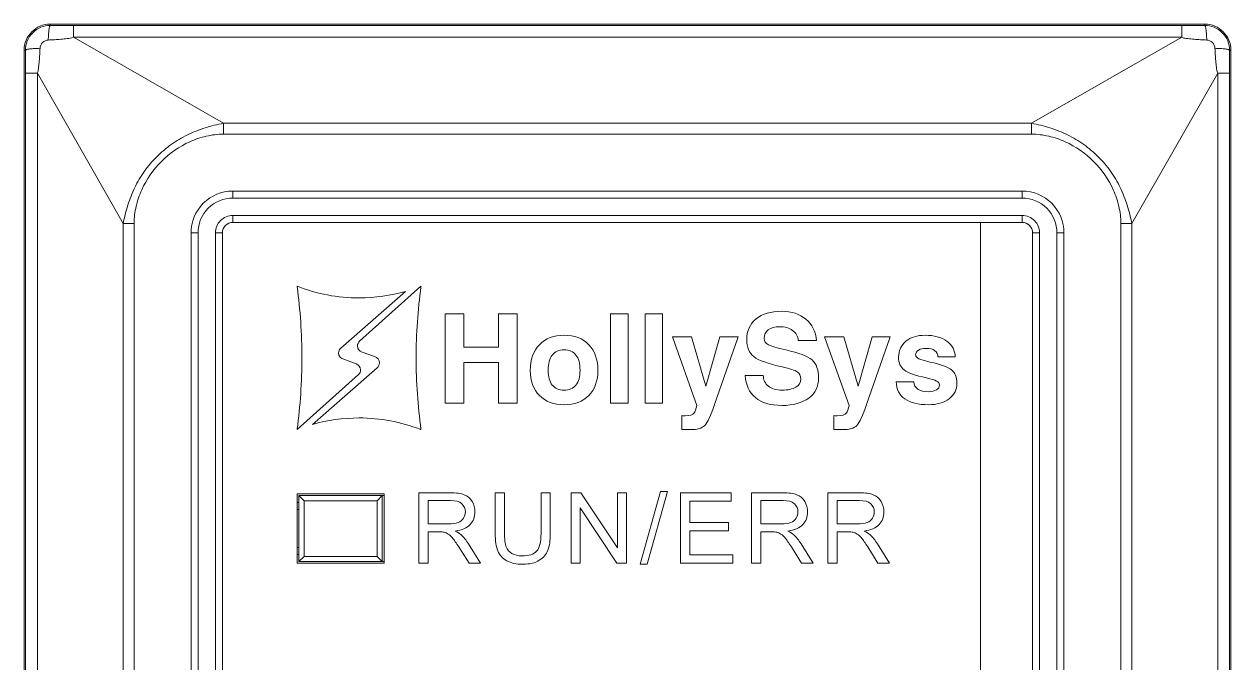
# Model space of a CAD drawing. Header units: millimetres. Extents: x 33157 to 59611, y -29750 to 1750.
# Drawn here: x 53368.53 to 53403.23, y -3935.27 to -3916.91 of the extents above; entities that cross this region are included whole.
import ezdxf

# ---------------------------------------------------------------- set-up
doc = ezdxf.new("R2010")
doc.units = ezdxf.units.MM
doc.layers.get('0').update_dxf_attribs({"lineweight": 18})

msp = doc.modelspace()

# ---------------------------------------------------------------- linework, layer by layer
at = {"lineweight": 9}
for p, q in [((53369.284, -3916.91), (53369.284, -3916.947)), ((53369.949, -3916.948), (53369.949, -3917.289)), ((53401.82, -3916.948), (53401.82, -3917.289)), ((53402.484, -3916.91), (53402.484, -3916.947)), ((53368.534, -3917.66), (53368.534, -4016.16)), ((53403.234, -3917.66), (53403.234, -3917.66)), ((53403.234, -3917.66), (53403.234, -4016.16)), ((53368.572, -3918.324), (53368.572, -3918.324)), ((53368.572, -3918.324), (53368.572, -4015.496)), ((53368.914, -3918.324), (53368.914, -3918.324)), ((53368.914, -3918.324), (53368.914, -4015.496)), ((53402.855, -3918.324), (53402.855, -4015.496)), ((53403.197, -3918.324), (53403.197, -4015.496)), ((53374.265, -3919.756), (53374.265, -3920.072)), ((53397.504, -3919.756), (53397.504, -3920.072)), ((53374.534, -3921.71), (53374.534, -3921.91)), ((53397.234, -3921.71), (53397.234, -3921.91)), ((53374.534, -3922.41), (53374.534, -3922.61)), ((53397.234, -3922.41), (53397.234, -3922.61)), ((53371.38, -3922.641), (53371.38, -4011.179)), ((53371.697, -3922.641), (53371.697, -4011.179)), ((53400.072, -3922.641), (53400.072, -3922.641)), ((53400.072, -3922.641), (53400.072, -4011.179)), ((53400.388, -3922.641), (53400.388, -3922.641)), ((53400.388, -3922.641), (53400.388, -4011.179)), ((53373.334, -3922.91), (53373.334, -3922.91)), ((53373.334, -3922.91), (53373.334, -4010.91)), ((53373.534, -3922.91), (53373.534, -3922.91)), ((53373.534, -3922.91), (53373.534, -4010.91)), ((53374.034, -3922.91), (53374.034, -4010.91)), ((53374.234, -3922.91), (53374.234, -4010.91)), ((53397.534, -3922.91), (53397.534, -3922.91)), ((53397.534, -3922.91), (53397.534, -4010.91)), ((53397.734, -3922.91), (53397.734, -3922.91)), ((53397.734, -3922.91), (53397.734, -4010.91)), ((53398.234, -3922.91), (53398.234, -4010.91)), ((53398.434, -3922.91), (53398.434, -4010.91)), ((53376.384, -3930.41), (53376.384, -3932.41)), ((53376.434, -3930.46), (53376.434, -3932.36)), ((53378.834, -3930.46), (53378.834, -3932.36)), ((53378.884, -3930.41), (53378.884, -3932.41)), ((53376.584, -3930.61), (53376.584, -3932.21)), ((53378.684, -3930.61), (53378.684, -3932.21))]:
    msp.add_line(p, q, dxfattribs=at)
for points, knots in [([(53369.284, -3916.91), (53369.085, -3916.91), (53368.895, -3916.989), (53368.754, -3917.13), (53368.613, -3917.27), (53368.534, -3917.461), (53368.534, -3917.66)], [0, 0, 0, 0, 173003.805107, 173003.805107, 173003.805107, 346007.610215, 346007.610215, 346007.610215, 346007.610215]), ([(53369.284, -3916.947), (53369.095, -3916.947), (53368.914, -3917.022), (53368.78, -3917.156), (53368.646, -3917.289), (53368.571, -3917.471), (53368.571, -3917.66)], [0, 0, 0, 0, 173003.959632, 173003.959632, 173003.959632, 346007.919264, 346007.919264, 346007.919264, 346007.919264]), ([(53369.284, -3916.947), (53369.28, -3916.948), (53369.277, -3916.952), (53369.275, -3916.956), (53369.27, -3916.964), (53369.267, -3916.972), (53369.265, -3916.98), (53369.262, -3916.992), (53369.259, -3917.005), (53369.256, -3917.018), (53369.253, -3917.035), (53369.25, -3917.052), (53369.248, -3917.069), (53369.242, -3917.114), (53369.238, -3917.159), (53369.236, -3917.204), (53369.232, -3917.258), (53369.23, -3917.313), (53369.229, -3917.367)], [0, 0, 0, 0, 146874.94272, 146874.94272, 146874.94272, 293749.885441, 293749.885441, 293749.885441, 440624.828161, 440624.828161, 440624.828161, 587499.770882, 587499.770882, 587499.770882, 734374.713602, 734374.713602, 734374.713602, 881249.656323, 881249.656323, 881249.656323, 881249.656323]), ([(53403.234, -3917.66), (53403.234, -3917.461), (53403.155, -3917.27), (53403.015, -3917.13), (53402.874, -3916.989), (53402.683, -3916.91), (53402.484, -3916.91)], [0, 0, 0, 0, 173110.459603, 173110.459603, 173110.459603, 346220.919207, 346220.919207, 346220.919207, 346220.919207]), ([(53403.198, -3917.66), (53403.198, -3917.471), (53403.123, -3917.289), (53402.989, -3917.156), (53402.855, -3917.022), (53402.674, -3916.947), (53402.484, -3916.947)], [0, 0, 0, 0, 173110.456538, 173110.456538, 173110.456538, 346220.913075, 346220.913075, 346220.913075, 346220.913075]), ([(53402.484, -3916.947), (53402.489, -3916.948), (53402.492, -3916.952), (53402.494, -3916.956), (53402.499, -3916.964), (53402.501, -3916.972), (53402.504, -3916.98), (53402.507, -3916.992), (53402.51, -3917.005), (53402.513, -3917.018), (53402.516, -3917.035), (53402.518, -3917.052), (53402.521, -3917.069), (53402.526, -3917.114), (53402.53, -3917.159), (53402.533, -3917.204), (53402.537, -3917.258), (53402.539, -3917.313), (53402.54, -3917.367)], [0, 0, 0, 0, 146962.891491, 146962.891491, 146962.891491, 293925.782981, 293925.782981, 293925.782981, 440888.674472, 440888.674472, 440888.674472, 587851.565963, 587851.565963, 587851.565963, 734814.457453, 734814.457453, 734814.457453, 881777.348944, 881777.348944, 881777.348944, 881777.348944]), ([(53369.229, -3917.367), (53369.289, -3917.364), (53369.349, -3917.361), (53369.41, -3917.357), (53369.47, -3917.353), (53369.53, -3917.349), (53369.59, -3917.345), (53369.651, -3917.34), (53369.711, -3917.334), (53369.771, -3917.327), (53369.831, -3917.32), (53369.892, -3917.311), (53369.949, -3917.289)], [0, 0, 0, 0, 153408.658198, 153408.658198, 153408.658198, 306817.316396, 306817.316396, 306817.316396, 460225.974594, 460225.974594, 460225.974594, 613634.632792, 613634.632792, 613634.632792, 613634.632792]), ([(53401.82, -3917.289), (53401.848, -3917.301), (53401.878, -3917.307), (53401.908, -3917.313), (53401.938, -3917.319), (53401.967, -3917.323), (53401.998, -3917.327), (53402.058, -3917.334), (53402.118, -3917.34), (53402.178, -3917.344), (53402.239, -3917.349), (53402.299, -3917.353), (53402.359, -3917.357), (53402.419, -3917.361), (53402.48, -3917.364), (53402.54, -3917.367)], [0, 0, 0, 0, 149176.007723, 149176.007723, 149176.007723, 298352.015446, 298352.015446, 298352.015446, 447528.023169, 447528.023169, 447528.023169, 596704.030892, 596704.030892, 596704.030892, 745880.038615, 745880.038615, 745880.038615, 745880.038615]), ([(53368.571, -3917.66), (53368.572, -3917.656), (53368.576, -3917.653), (53368.58, -3917.65), (53368.588, -3917.646), (53368.596, -3917.643), (53368.604, -3917.641), (53368.617, -3917.637), (53368.629, -3917.634), (53368.642, -3917.632), (53368.659, -3917.628), (53368.676, -3917.626), (53368.693, -3917.624), (53368.738, -3917.618), (53368.783, -3917.614), (53368.828, -3917.611), (53368.883, -3917.608), (53368.937, -3917.606), (53368.992, -3917.604)], [0, 0, 0, 0, 146874.231054, 146874.231054, 146874.231054, 293748.462108, 293748.462108, 293748.462108, 440622.693162, 440622.693162, 440622.693162, 587496.924217, 587496.924217, 587496.924217, 734371.155271, 734371.155271, 734371.155271, 881245.386325, 881245.386325, 881245.386325, 881245.386325]), ([(53368.914, -3918.324), (53368.925, -3918.296), (53368.932, -3918.266), (53368.937, -3918.237), (53368.943, -3918.207), (53368.947, -3918.177), (53368.951, -3918.147), (53368.959, -3918.087), (53368.964, -3918.026), (53368.969, -3917.966), (53368.974, -3917.906), (53368.978, -3917.845), (53368.981, -3917.785), (53368.985, -3917.725), (53368.989, -3917.665), (53368.992, -3917.604)], [0, 0, 0, 0, 149087.967815, 149087.967815, 149087.967815, 298175.935629, 298175.935629, 298175.935629, 447263.903444, 447263.903444, 447263.903444, 596351.871258, 596351.871258, 596351.871258, 745439.839073, 745439.839073, 745439.839073, 745439.839073]), ([(53368.992, -3917.604), (53368.995, -3917.545), (53369.023, -3917.486), (53369.066, -3917.442), (53369.11, -3917.398), (53369.169, -3917.371), (53369.229, -3917.367)], [0, 0, 0, 0, 173005.814154, 173005.814154, 173005.814154, 346011.628308, 346011.628308, 346011.628308, 346011.628308]), ([(53402.54, -3917.367), (53402.599, -3917.371), (53402.659, -3917.398), (53402.702, -3917.442), (53402.746, -3917.486), (53402.774, -3917.545), (53402.777, -3917.604)], [0, 0, 0, 0, 173110.43765, 173110.43765, 173110.43765, 346220.875301, 346220.875301, 346220.875301, 346220.875301]), ([(53403.198, -3917.66), (53403.197, -3917.656), (53403.193, -3917.653), (53403.188, -3917.65), (53403.18, -3917.646), (53403.173, -3917.643), (53403.164, -3917.641), (53403.152, -3917.637), (53403.139, -3917.634), (53403.126, -3917.632), (53403.109, -3917.628), (53403.092, -3917.626), (53403.075, -3917.624), (53403.031, -3917.618), (53402.986, -3917.614), (53402.941, -3917.611), (53402.886, -3917.608), (53402.832, -3917.606), (53402.777, -3917.604)], [0, 0, 0, 0, 146965.436275, 146965.436275, 146965.436275, 293930.872551, 293930.872551, 293930.872551, 440896.308826, 440896.308826, 440896.308826, 587861.745102, 587861.745102, 587861.745102, 734827.181377, 734827.181377, 734827.181377, 881792.617653, 881792.617653, 881792.617653, 881792.617653]), ([(53402.777, -3917.604), (53402.78, -3917.665), (53402.784, -3917.725), (53402.787, -3917.785), (53402.791, -3917.845), (53402.795, -3917.906), (53402.8, -3917.966), (53402.805, -3918.026), (53402.811, -3918.086), (53402.818, -3918.147), (53402.825, -3918.207), (53402.833, -3918.268), (53402.855, -3918.324)], [0, 0, 0, 0, 153501.334691, 153501.334691, 153501.334691, 307002.669381, 307002.669381, 307002.669381, 460504.004072, 460504.004072, 460504.004072, 614005.338762, 614005.338762, 614005.338762, 614005.338762]), ([(53374.265, -3919.756), (53374.177, -3919.778), (53374.088, -3919.797), (53374, -3919.819), (53373.912, -3919.841), (53373.824, -3919.865), (53373.738, -3919.892), (53373.564, -3919.947), (53373.395, -3920.013), (53373.231, -3920.093), (53373.068, -3920.172), (53372.911, -3920.265), (53372.763, -3920.371), (53372.615, -3920.476), (53372.475, -3920.594), (53372.347, -3920.722), (53372.218, -3920.851), (53372.1, -3920.99), (53371.995, -3921.138), (53371.89, -3921.286), (53371.797, -3921.443), (53371.717, -3921.607), (53371.637, -3921.77), (53371.571, -3921.94), (53371.517, -3922.113), (53371.49, -3922.2), (53371.465, -3922.288), (53371.444, -3922.376), (53371.422, -3922.464), (53371.402, -3922.552), (53371.38, -3922.641)], [0, 0, 0, 0, 141660.883741, 141660.883741, 141660.883741, 283321.767483, 283321.767483, 283321.767483, 424982.651224, 424982.651224, 424982.651224, 566643.534965, 566643.534965, 566643.534965, 708304.418707, 708304.418707, 708304.418707, 849965.302448, 849965.302448, 849965.302448, 991626.186189, 991626.186189, 991626.186189, 1133287.069931, 1133287.069931, 1133287.069931, 1274947.953672, 1274947.953672, 1274947.953672, 1416608.837413, 1416608.837413, 1416608.837413, 1416608.837413]), ([(53374.265, -3920.072), (53374.099, -3920.072), (53373.933, -3920.094), (53373.77, -3920.132), (53373.608, -3920.17), (53373.45, -3920.224), (53373.298, -3920.292), (53372.995, -3920.428), (53372.717, -3920.621), (53372.481, -3920.856), (53372.245, -3921.092), (53372.052, -3921.371), (53371.917, -3921.674), (53371.848, -3921.826), (53371.795, -3921.984), (53371.757, -3922.146), (53371.719, -3922.308), (53371.696, -3922.474), (53371.697, -3922.641)], [0, 0, 0, 0, 146888.042353, 146888.042353, 146888.042353, 293776.084706, 293776.084706, 293776.084706, 440664.127059, 440664.127059, 440664.127059, 587552.169411, 587552.169411, 587552.169411, 734440.211764, 734440.211764, 734440.211764, 881328.254117, 881328.254117, 881328.254117, 881328.254117]), ([(53400.388, -3922.641), (53400.367, -3922.552), (53400.347, -3922.464), (53400.325, -3922.376), (53400.303, -3922.288), (53400.279, -3922.2), (53400.252, -3922.113), (53400.198, -3921.94), (53400.131, -3921.77), (53400.052, -3921.607), (53399.972, -3921.443), (53399.879, -3921.286), (53399.774, -3921.138), (53399.668, -3920.99), (53399.551, -3920.851), (53399.422, -3920.722), (53399.294, -3920.594), (53399.154, -3920.476), (53399.006, -3920.371), (53398.858, -3920.265), (53398.701, -3920.172), (53398.538, -3920.093), (53398.374, -3920.013), (53398.204, -3919.947), (53398.031, -3919.892), (53397.944, -3919.865), (53397.857, -3919.841), (53397.769, -3919.819), (53397.681, -3919.797), (53397.592, -3919.778), (53397.504, -3919.756)], [0, 0, 0, 0, 141730.192319, 141730.192319, 141730.192319, 283460.384638, 283460.384638, 283460.384638, 425190.576958, 425190.576958, 425190.576958, 566920.769277, 566920.769277, 566920.769277, 708650.961596, 708650.961596, 708650.961596, 850381.153915, 850381.153915, 850381.153915, 992111.346234, 992111.346234, 992111.346234, 1133841.538553, 1133841.538553, 1133841.538553, 1275571.730873, 1275571.730873, 1275571.730873, 1417301.923192, 1417301.923192, 1417301.923192, 1417301.923192]), ([(53400.072, -3922.641), (53400.072, -3922.474), (53400.05, -3922.308), (53400.012, -3922.146), (53399.974, -3921.984), (53399.92, -3921.826), (53399.852, -3921.674), (53399.717, -3921.371), (53399.524, -3921.092), (53399.288, -3920.856), (53399.052, -3920.621), (53398.773, -3920.428), (53398.471, -3920.292), (53398.319, -3920.224), (53398.161, -3920.17), (53397.998, -3920.132), (53397.836, -3920.094), (53397.67, -3920.072), (53397.504, -3920.072)], [0, 0, 0, 0, 146958.963033, 146958.963033, 146958.963033, 293917.926067, 293917.926067, 293917.926067, 440876.8891, 440876.8891, 440876.8891, 587835.852134, 587835.852134, 587835.852134, 734794.815167, 734794.815167, 734794.815167, 881753.778201, 881753.778201, 881753.778201, 881753.778201]), ([(53374.534, -3921.71), (53374.216, -3921.71), (53373.911, -3921.836), (53373.686, -3922.061), (53373.461, -3922.286), (53373.334, -3922.592), (53373.334, -3922.91)], [0, 0, 0, 0, 173027.28246, 173027.28246, 173027.28246, 346054.564921, 346054.564921, 346054.564921, 346054.564921]), ([(53398.434, -3922.91), (53398.434, -3922.592), (53398.308, -3922.286), (53398.083, -3922.061), (53397.858, -3921.836), (53397.553, -3921.71), (53397.234, -3921.71)], [0, 0, 0, 0, 173103.148912, 173103.148912, 173103.148912, 346206.297824, 346206.297824, 346206.297824, 346206.297824]), ([(53374.534, -3921.91), (53374.269, -3921.91), (53374.015, -3922.015), (53373.827, -3922.203), (53373.64, -3922.39), (53373.534, -3922.645), (53373.534, -3922.91)], [0, 0, 0, 0, 173028.122477, 173028.122477, 173028.122477, 346056.244953, 346056.244953, 346056.244953, 346056.244953]), ([(53398.234, -3922.91), (53398.234, -3922.645), (53398.129, -3922.39), (53397.941, -3922.203), (53397.754, -3922.015), (53397.5, -3921.91), (53397.234, -3921.91)], [0, 0, 0, 0, 173103.132327, 173103.132327, 173103.132327, 346206.264655, 346206.264655, 346206.264655, 346206.264655]), ([(53374.534, -3922.41), (53374.402, -3922.41), (53374.275, -3922.463), (53374.181, -3922.556), (53374.087, -3922.65), (53374.034, -3922.777), (53374.034, -3922.91)], [0, 0, 0, 0, 173030.222995, 173030.222995, 173030.222995, 346060.44599, 346060.44599, 346060.44599, 346060.44599]), ([(53397.734, -3922.91), (53397.734, -3922.777), (53397.682, -3922.65), (53397.588, -3922.556), (53397.494, -3922.463), (53397.367, -3922.41), (53397.234, -3922.41)], [0, 0, 0, 0, 173103.091194, 173103.091194, 173103.091194, 346206.182387, 346206.182387, 346206.182387, 346206.182387]), ([(53374.534, -3922.61), (53374.455, -3922.61), (53374.379, -3922.642), (53374.322, -3922.698), (53374.266, -3922.754), (53374.234, -3922.83), (53374.234, -3922.91)], [0, 0, 0, 0, 173031.063162, 173031.063162, 173031.063162, 346062.126323, 346062.126323, 346062.126323, 346062.126323]), ([(53397.534, -3922.91), (53397.534, -3922.83), (53397.503, -3922.754), (53397.447, -3922.698), (53397.39, -3922.642), (53397.314, -3922.61), (53397.234, -3922.61)], [0, 0, 0, 0, 173103.074697, 173103.074697, 173103.074697, 346206.149395, 346206.149395, 346206.149395, 346206.149395])]:
    msp.add_open_spline(points, degree=3, knots=knots, dxfattribs=at)
for points in [[(53402.484, -3916.91), (53402.484, -3916.91), (53369.284, -3916.91), (53369.284, -3916.91)], [(53369.284, -3916.947), (53369.506, -3916.947), (53369.727, -3916.948), (53369.949, -3916.948)], [(53369.949, -3916.948), (53369.949, -3916.948), (53401.82, -3916.948), (53401.82, -3916.948)], [(53401.82, -3916.948), (53402.042, -3916.948), (53402.263, -3916.947), (53402.484, -3916.947)], [(53369.949, -3917.289), (53369.949, -3917.289), (53401.82, -3917.289), (53401.82, -3917.289)], [(53369.949, -3917.289), (53369.949, -3917.289), (53374.265, -3919.756), (53374.265, -3919.756)], [(53401.82, -3917.289), (53401.82, -3917.289), (53397.504, -3919.756), (53397.504, -3919.756)], [(53368.571, -3917.66), (53368.571, -3917.66), (53368.534, -3917.66), (53368.534, -3917.66)], [(53368.572, -3918.324), (53368.572, -3918.103), (53368.572, -3917.881), (53368.571, -3917.66)], [(53403.198, -3917.66), (53403.198, -3917.66), (53403.234, -3917.66), (53403.234, -3917.66)], [(53403.198, -3917.66), (53403.197, -3917.881), (53403.197, -3918.103), (53403.197, -3918.324)], [(53368.572, -3918.324), (53368.572, -3918.324), (53368.914, -3918.324), (53368.914, -3918.324)], [(53368.914, -3918.324), (53368.914, -3918.324), (53371.38, -3922.641), (53371.38, -3922.641)], [(53402.855, -3918.324), (53402.855, -3918.324), (53400.388, -3922.641), (53400.388, -3922.641)], [(53403.197, -3918.324), (53403.197, -3918.324), (53402.855, -3918.324), (53402.855, -3918.324)], [(53397.504, -3919.756), (53397.504, -3919.756), (53374.265, -3919.756), (53374.265, -3919.756)], [(53397.504, -3920.072), (53397.504, -3920.072), (53374.265, -3920.072), (53374.265, -3920.072)], [(53374.534, -3921.71), (53374.534, -3921.71), (53397.234, -3921.71), (53397.234, -3921.71)], [(53374.534, -3921.91), (53374.534, -3921.91), (53397.234, -3921.91), (53397.234, -3921.91)], [(53397.234, -3922.41), (53397.234, -3922.41), (53374.534, -3922.41), (53374.534, -3922.41)], [(53371.697, -3922.641), (53371.697, -3922.641), (53371.38, -3922.641), (53371.38, -3922.641)], [(53397.234, -3922.61), (53397.234, -3922.61), (53374.534, -3922.61), (53374.534, -3922.61)], [(53400.072, -3922.641), (53400.072, -3922.641), (53400.388, -3922.641), (53400.388, -3922.641)], [(53373.334, -3922.91), (53373.334, -3922.91), (53373.534, -3922.91), (53373.534, -3922.91)], [(53374.234, -3922.91), (53374.234, -3922.91), (53374.034, -3922.91), (53374.034, -3922.91)], [(53397.534, -3922.91), (53397.534, -3922.91), (53397.734, -3922.91), (53397.734, -3922.91)], [(53398.434, -3922.91), (53398.434, -3922.91), (53398.234, -3922.91), (53398.234, -3922.91)], [(53378.884, -3930.41), (53378.884, -3930.41), (53376.384, -3930.41), (53376.384, -3930.41)], [(53376.434, -3930.46), (53376.434, -3930.46), (53378.884, -3930.46), (53378.884, -3930.46)], [(53376.434, -3930.46), (53376.434, -3930.46), (53376.584, -3930.61), (53376.584, -3930.61)], [(53378.834, -3930.46), (53378.834, -3930.46), (53378.684, -3930.61), (53378.684, -3930.61)], [(53376.434, -3930.66), (53376.434, -3930.66), (53376.384, -3930.66), (53376.384, -3930.66)], [(53378.684, -3930.61), (53378.684, -3930.61), (53376.584, -3930.61), (53376.584, -3930.61)], [(53376.434, -3930.86), (53376.434, -3930.86), (53376.384, -3930.86), (53376.384, -3930.86)], [(53376.384, -3931.96), (53376.384, -3931.96), (53376.434, -3931.96), (53376.434, -3931.96)], [(53376.384, -3932.16), (53376.384, -3932.16), (53376.434, -3932.16), (53376.434, -3932.16)], [(53376.434, -3932.36), (53376.434, -3932.36), (53376.584, -3932.21), (53376.584, -3932.21)], [(53376.584, -3932.21), (53376.584, -3932.21), (53378.684, -3932.21), (53378.684, -3932.21)], [(53378.834, -3932.36), (53378.834, -3932.36), (53378.684, -3932.21), (53378.684, -3932.21)], [(53376.384, -3932.41), (53376.384, -3932.41), (53378.884, -3932.41), (53378.884, -3932.41)], [(53376.434, -3932.36), (53376.434, -3932.36), (53378.884, -3932.36), (53378.884, -3932.36)]]:
    msp.add_open_spline(points, degree=3, dxfattribs=at)
for points, knots in [([(53396.035, -3922.61), (53396.035, -3922.61), (53397.234, -3922.61), (53397.234, -3922.61), (53397.4, -3922.61), (53397.535, -3922.745), (53397.535, -3922.91), (53397.535, -3922.91), (53397.535, -3974.167), (53397.535, -3974.167), (53397.535, -3974.167), (53392.718, -3976.948), (53392.718, -3976.948), (53392.718, -3976.948), (53392.634, -3976.996), (53392.634, -3976.996), (53392.634, -3976.996), (53392.634, -3973.039), (53392.634, -3973.039), (53392.634, -3973.039), (53392.727, -3972.985), (53392.727, -3972.985), (53392.727, -3972.985), (53393.035, -3972.808), (53393.035, -3972.808), (53394.942, -3971.706), (53396.035, -3969.815), (53396.035, -3967.612), (53396.035, -3967.612), (53396.035, -3922.61), (53396.035, -3922.61)], [0, 0, 0, 0, 141721.022876, 141721.022876, 141721.022876, 283442.045753, 283442.045753, 283442.045753, 425163.068629, 425163.068629, 425163.068629, 566884.091505, 566884.091505, 566884.091505, 708605.114382, 708605.114382, 708605.114382, 850326.137258, 850326.137258, 850326.137258, 992047.160134, 992047.160134, 992047.160134, 1133768.183011, 1133768.183011, 1133768.183011, 1275489.205887, 1275489.205887, 1275489.205887, 1417210.228763, 1417210.228763, 1417210.228763, 1417210.228763]), ([(53378.08, -3926.674), (53378.08, -3926.674), (53378.08, -3926.673), (53378.08, -3926.673), (53378.08, -3926.673), (53377.724, -3926.543), (53377.724, -3926.543), (53377.64, -3926.526), (53377.577, -3926.451), (53377.577, -3926.362), (53377.577, -3926.306), (53377.602, -3926.257), (53377.641, -3926.223), (53377.641, -3926.223), (53377.641, -3926.221), (53377.641, -3926.221), (53377.641, -3926.221), (53379.503, -3924.593), (53379.503, -3924.593), (53379.078, -3924.715), (53378.629, -3924.781), (53378.165, -3924.781), (53377.546, -3924.781), (53376.955, -3924.664), (53376.412, -3924.454), (53376.402, -3924.45), (53376.393, -3924.448), (53376.384, -3924.445), (53376.384, -3924.445), (53376.384, -3924.456), (53376.384, -3924.456), (53376.474, -3925.126), (53376.522, -3925.81), (53376.522, -3926.505), (53376.522, -3927.199), (53376.474, -3927.883), (53376.384, -3928.553), (53376.384, -3928.553), (53376.384, -3928.568), (53376.384, -3928.568), (53376.384, -3928.568), (53378.152, -3926.984), (53378.152, -3926.984), (53378.152, -3926.984), (53378.151, -3926.983), (53378.151, -3926.983), (53378.187, -3926.95), (53378.209, -3926.902), (53378.209, -3926.849), (53378.209, -3926.767), (53378.154, -3926.698), (53378.08, -3926.674)], [0, 0, 0, 0, 138329.949095, 138329.949095, 138329.949095, 276659.898191, 276659.898191, 276659.898191, 414989.847286, 414989.847286, 414989.847286, 553319.796381, 553319.796381, 553319.796381, 691649.745476, 691649.745476, 691649.745476, 829979.694572, 829979.694572, 829979.694572, 968309.643667, 968309.643667, 968309.643667, 1106639.592762, 1106639.592762, 1106639.592762, 1244969.541857, 1244969.541857, 1244969.541857, 1383299.490953, 1383299.490953, 1383299.490953, 1521629.440048, 1521629.440048, 1521629.440048, 1659959.389143, 1659959.389143, 1659959.389143, 1798289.338239, 1798289.338239, 1798289.338239, 1936619.287334, 1936619.287334, 1936619.287334, 2074949.236429, 2074949.236429, 2074949.236429, 2213279.185524, 2213279.185524, 2213279.185524, 2351609.13462, 2351609.13462, 2351609.13462, 2351609.13462]), ([(53378.25, -3926.338), (53378.25, -3926.338), (53378.25, -3926.338), (53378.25, -3926.338), (53378.25, -3926.338), (53378.605, -3926.468), (53378.605, -3926.468), (53378.689, -3926.486), (53378.752, -3926.56), (53378.752, -3926.649), (53378.752, -3926.705), (53378.727, -3926.754), (53378.688, -3926.788), (53378.688, -3926.788), (53378.689, -3926.79), (53378.689, -3926.79), (53378.689, -3926.79), (53376.826, -3928.418), (53376.826, -3928.418), (53377.251, -3928.297), (53377.7, -3928.231), (53378.165, -3928.231), (53378.783, -3928.231), (53379.374, -3928.347), (53379.918, -3928.558), (53379.927, -3928.561), (53379.936, -3928.564), (53379.945, -3928.567), (53379.945, -3928.567), (53379.945, -3928.555), (53379.945, -3928.555), (53379.855, -3927.885), (53379.807, -3927.201), (53379.807, -3926.506), (53379.807, -3925.812), (53379.855, -3925.128), (53379.945, -3924.458), (53379.945, -3924.458), (53379.945, -3924.444), (53379.945, -3924.444), (53379.945, -3924.444), (53378.178, -3926.027), (53378.178, -3926.027), (53378.178, -3926.027), (53378.178, -3926.028), (53378.178, -3926.028), (53378.143, -3926.062), (53378.12, -3926.109), (53378.12, -3926.162), (53378.12, -3926.245), (53378.175, -3926.314), (53378.25, -3926.338)], [0, 0, 0, 0, 138335.651137, 138335.651137, 138335.651137, 276671.302274, 276671.302274, 276671.302274, 415006.95341, 415006.95341, 415006.95341, 553342.604547, 553342.604547, 553342.604547, 691678.255684, 691678.255684, 691678.255684, 830013.906821, 830013.906821, 830013.906821, 968349.557957, 968349.557957, 968349.557957, 1106685.209094, 1106685.209094, 1106685.209094, 1245020.860231, 1245020.860231, 1245020.860231, 1383356.511368, 1383356.511368, 1383356.511368, 1521692.162505, 1521692.162505, 1521692.162505, 1660027.813641, 1660027.813641, 1660027.813641, 1798363.464778, 1798363.464778, 1798363.464778, 1936699.115915, 1936699.115915, 1936699.115915, 2075034.767052, 2075034.767052, 2075034.767052, 2213370.418188, 2213370.418188, 2213370.418188, 2351706.069325, 2351706.069325, 2351706.069325, 2351706.069325]), ([(53380.639, -3925.236), (53380.639, -3925.236), (53380.906, -3925.236), (53380.906, -3925.236), (53380.906, -3925.236), (53381.175, -3925.236), (53381.175, -3925.236), (53381.175, -3925.236), (53381.175, -3926.197), (53381.175, -3926.197), (53381.175, -3926.197), (53382.179, -3926.197), (53382.179, -3926.197), (53382.179, -3926.197), (53382.179, -3925.236), (53382.179, -3925.236), (53382.179, -3925.236), (53382.446, -3925.236), (53382.446, -3925.236), (53382.446, -3925.236), (53382.716, -3925.236), (53382.716, -3925.236), (53382.716, -3925.236), (53382.716, -3927.803), (53382.716, -3927.803), (53382.716, -3927.803), (53382.448, -3927.803), (53382.448, -3927.803), (53382.448, -3927.803), (53382.179, -3927.803), (53382.179, -3927.803), (53382.179, -3927.803), (53382.179, -3926.639), (53382.179, -3926.639), (53382.179, -3926.639), (53381.175, -3926.639), (53381.175, -3926.639), (53381.175, -3926.639), (53381.175, -3927.803), (53381.175, -3927.803), (53381.175, -3927.803), (53380.908, -3927.803), (53380.908, -3927.803), (53380.908, -3927.803), (53380.639, -3927.803), (53380.639, -3927.803), (53380.639, -3927.803), (53380.639, -3925.236), (53380.639, -3925.236)], [0, 0, 0, 0, 138748.348474, 138748.348474, 138748.348474, 277496.696947, 277496.696947, 277496.696947, 416245.045421, 416245.045421, 416245.045421, 554993.393894, 554993.393894, 554993.393894, 693741.742368, 693741.742368, 693741.742368, 832490.090842, 832490.090842, 832490.090842, 971238.439315, 971238.439315, 971238.439315, 1109986.787789, 1109986.787789, 1109986.787789, 1248735.136262, 1248735.136262, 1248735.136262, 1387483.484736, 1387483.484736, 1387483.484736, 1526231.833209, 1526231.833209, 1526231.833209, 1664980.181683, 1664980.181683, 1664980.181683, 1803728.530157, 1803728.530157, 1803728.530157, 1942476.87863, 1942476.87863, 1942476.87863, 2081225.227104, 2081225.227104, 2081225.227104, 2219973.575577, 2219973.575577, 2219973.575577, 2219973.575577]), ([(53385.399, -3925.236), (53385.399, -3925.236), (53385.648, -3925.236), (53385.648, -3925.236), (53385.648, -3925.236), (53385.899, -3925.236), (53385.899, -3925.236), (53385.899, -3925.236), (53385.899, -3927.803), (53385.899, -3927.803), (53385.899, -3927.803), (53385.65, -3927.803), (53385.65, -3927.803), (53385.65, -3927.803), (53385.399, -3927.803), (53385.399, -3927.803), (53385.399, -3927.803), (53385.399, -3925.236), (53385.399, -3925.236)], [0, 0, 0, 0, 146930.124329, 146930.124329, 146930.124329, 293860.248659, 293860.248659, 293860.248659, 440790.372988, 440790.372988, 440790.372988, 587720.497318, 587720.497318, 587720.497318, 734650.621647, 734650.621647, 734650.621647, 881580.745977, 881580.745977, 881580.745977, 881580.745977]), ([(53386.392, -3925.236), (53386.392, -3925.236), (53386.642, -3925.236), (53386.642, -3925.236), (53386.642, -3925.236), (53386.893, -3925.236), (53386.893, -3925.236), (53386.893, -3925.236), (53386.893, -3927.803), (53386.893, -3927.803), (53386.893, -3927.803), (53386.644, -3927.803), (53386.644, -3927.803), (53386.644, -3927.803), (53386.392, -3927.803), (53386.392, -3927.803), (53386.392, -3927.803), (53386.392, -3925.236), (53386.392, -3925.236)], [0, 0, 0, 0, 146932.752498, 146932.752498, 146932.752498, 293865.504995, 293865.504995, 293865.504995, 440798.257493, 440798.257493, 440798.257493, 587731.00999, 587731.00999, 587731.00999, 734663.762488, 734663.762488, 734663.762488, 881596.514985, 881596.514985, 881596.514985, 881596.514985]), ([(53390.794, -3926.008), (53390.784, -3925.885), (53390.731, -3925.788), (53390.633, -3925.716), (53390.535, -3925.644), (53390.408, -3925.608), (53390.251, -3925.608), (53390.115, -3925.608), (53390.009, -3925.638), (53389.932, -3925.698), (53389.855, -3925.758), (53389.817, -3925.842), (53389.817, -3925.949), (53389.817, -3926.025), (53389.857, -3926.085), (53389.937, -3926.127), (53390.016, -3926.169), (53390.185, -3926.218), (53390.442, -3926.275), (53390.815, -3926.359), (53391.065, -3926.455), (53391.191, -3926.565), (53391.317, -3926.673), (53391.38, -3926.847), (53391.38, -3927.087), (53391.38, -3927.328), (53391.285, -3927.519), (53391.095, -3927.66), (53390.905, -3927.802), (53390.649, -3927.872), (53390.325, -3927.872), (53390, -3927.872), (53389.747, -3927.797), (53389.564, -3927.647), (53389.381, -3927.497), (53389.283, -3927.284), (53389.271, -3927.007), (53389.271, -3927.007), (53389.787, -3927.007), (53389.787, -3927.007), (53389.793, -3927.143), (53389.842, -3927.247), (53389.936, -3927.321), (53390.029, -3927.394), (53390.159, -3927.431), (53390.325, -3927.431), (53390.496, -3927.431), (53390.63, -3927.403), (53390.726, -3927.348), (53390.822, -3927.292), (53390.87, -3927.216), (53390.87, -3927.118), (53390.87, -3927.022), (53390.836, -3926.951), (53390.766, -3926.905), (53390.699, -3926.86), (53390.554, -3926.813), (53390.333, -3926.764), (53389.926, -3926.673), (53389.654, -3926.575), (53389.516, -3926.469), (53389.38, -3926.364), (53389.312, -3926.201), (53389.312, -3925.978), (53389.312, -3925.729), (53389.402, -3925.532), (53389.582, -3925.385), (53389.763, -3925.239), (53390.007, -3925.166), (53390.314, -3925.166), (53390.602, -3925.166), (53390.836, -3925.242), (53391.016, -3925.394), (53391.197, -3925.545), (53391.297, -3925.75), (53391.317, -3926.008), (53391.317, -3926.008), (53390.794, -3926.008), (53390.794, -3926.008)], [0, 0, 0, 0, 136884.216055, 136884.216055, 136884.216055, 273768.43211, 273768.43211, 273768.43211, 410652.648166, 410652.648166, 410652.648166, 547536.864221, 547536.864221, 547536.864221, 684421.080276, 684421.080276, 684421.080276, 821305.296331, 821305.296331, 821305.296331, 958189.512387, 958189.512387, 958189.512387, 1095073.728442, 1095073.728442, 1095073.728442, 1231957.944497, 1231957.944497, 1231957.944497, 1368842.160552, 1368842.160552, 1368842.160552, 1505726.376608, 1505726.376608, 1505726.376608, 1642610.592663, 1642610.592663, 1642610.592663, 1779494.808718, 1779494.808718, 1779494.808718, 1916379.024773, 1916379.024773, 1916379.024773, 2053263.240828, 2053263.240828, 2053263.240828, 2190147.456884, 2190147.456884, 2190147.456884, 2327031.672939, 2327031.672939, 2327031.672939, 2463915.888994, 2463915.888994, 2463915.888994, 2600800.105049, 2600800.105049, 2600800.105049, 2737684.321105, 2737684.321105, 2737684.321105, 2874568.53716, 2874568.53716, 2874568.53716, 3011452.753215, 3011452.753215, 3011452.753215, 3148336.96927, 3148336.96927, 3148336.96927, 3285221.185326, 3285221.185326, 3285221.185326, 3422105.401381, 3422105.401381, 3422105.401381, 3558989.617436, 3558989.617436, 3558989.617436, 3558989.617436]), ([(53383.353, -3927.585), (53383.178, -3927.407), (53383.09, -3927.167), (53383.09, -3926.864), (53383.09, -3926.555), (53383.178, -3926.309), (53383.353, -3926.127), (53383.528, -3925.945), (53383.764, -3925.854), (53384.061, -3925.854), (53384.361, -3925.854), (53384.598, -3925.945), (53384.772, -3926.127), (53384.947, -3926.309), (53385.034, -3926.555), (53385.034, -3926.864), (53385.034, -3927.167), (53384.947, -3927.407), (53384.772, -3927.585), (53384.598, -3927.763), (53384.361, -3927.852), (53384.061, -3927.852), (53383.764, -3927.852), (53383.528, -3927.763), (53383.353, -3927.585)], [0, 0, 0, 0, 143657.786451, 143657.786451, 143657.786451, 287315.572903, 287315.572903, 287315.572903, 430973.359354, 430973.359354, 430973.359354, 574631.145805, 574631.145805, 574631.145805, 718288.932257, 718288.932257, 718288.932257, 861946.718708, 861946.718708, 861946.718708, 1005604.505159, 1005604.505159, 1005604.505159, 1149262.29161, 1149262.29161, 1149262.29161, 1149262.29161]), ([(53388.386, -3927.843), (53388.276, -3928.163), (53388.183, -3928.364), (53388.105, -3928.446), (53388.026, -3928.527), (53387.887, -3928.568), (53387.687, -3928.568), (53387.687, -3928.568), (53387.447, -3928.563), (53387.447, -3928.563), (53387.447, -3928.563), (53387.447, -3928.161), (53387.447, -3928.161), (53387.459, -3928.166), (53387.491, -3928.168), (53387.544, -3928.168), (53387.677, -3928.168), (53387.765, -3928.141), (53387.806, -3928.086), (53387.831, -3928.051), (53387.857, -3927.979), (53387.882, -3927.87), (53387.882, -3927.87), (53387.174, -3925.904), (53387.174, -3925.904), (53387.174, -3925.904), (53387.45, -3925.904), (53387.45, -3925.904), (53387.45, -3925.904), (53387.727, -3925.904), (53387.727, -3925.904), (53387.727, -3925.904), (53388.14, -3927.313), (53388.14, -3927.313), (53388.14, -3927.313), (53388.141, -3927.313), (53388.141, -3927.313), (53388.141, -3927.313), (53388.543, -3925.904), (53388.543, -3925.904), (53388.543, -3925.904), (53388.805, -3925.904), (53388.805, -3925.904), (53388.805, -3925.904), (53389.067, -3925.904), (53389.067, -3925.904), (53389.067, -3925.904), (53388.386, -3927.843), (53388.386, -3927.843)], [0, 0, 0, 0, 138766.225439, 138766.225439, 138766.225439, 277532.450878, 277532.450878, 277532.450878, 416298.676318, 416298.676318, 416298.676318, 555064.901757, 555064.901757, 555064.901757, 693831.127196, 693831.127196, 693831.127196, 832597.352635, 832597.352635, 832597.352635, 971363.578075, 971363.578075, 971363.578075, 1110129.803514, 1110129.803514, 1110129.803514, 1248896.028953, 1248896.028953, 1248896.028953, 1387662.254392, 1387662.254392, 1387662.254392, 1526428.479832, 1526428.479832, 1526428.479832, 1665194.705271, 1665194.705271, 1665194.705271, 1803960.93071, 1803960.93071, 1803960.93071, 1942727.156149, 1942727.156149, 1942727.156149, 2081493.381589, 2081493.381589, 2081493.381589, 2220259.607028, 2220259.607028, 2220259.607028, 2220259.607028]), ([(53392.76, -3927.843), (53392.651, -3928.163), (53392.557, -3928.364), (53392.479, -3928.446), (53392.401, -3928.527), (53392.261, -3928.568), (53392.061, -3928.568), (53392.061, -3928.568), (53391.822, -3928.563), (53391.822, -3928.563), (53391.822, -3928.563), (53391.822, -3928.161), (53391.822, -3928.161), (53391.833, -3928.166), (53391.865, -3928.168), (53391.918, -3928.168), (53392.052, -3928.168), (53392.139, -3928.141), (53392.18, -3928.086), (53392.205, -3928.051), (53392.231, -3927.979), (53392.257, -3927.87), (53392.257, -3927.87), (53391.548, -3925.904), (53391.548, -3925.904), (53391.548, -3925.904), (53391.824, -3925.904), (53391.824, -3925.904), (53391.824, -3925.904), (53392.101, -3925.904), (53392.101, -3925.904), (53392.101, -3925.904), (53392.515, -3927.313), (53392.515, -3927.313), (53392.515, -3927.313), (53392.515, -3927.313), (53392.515, -3927.313), (53392.515, -3927.313), (53392.917, -3925.904), (53392.917, -3925.904), (53392.917, -3925.904), (53393.179, -3925.904), (53393.179, -3925.904), (53393.179, -3925.904), (53393.441, -3925.904), (53393.441, -3925.904), (53393.441, -3925.904), (53392.76, -3927.843), (53392.76, -3927.843)], [0, 0, 0, 0, 138777.152746, 138777.152746, 138777.152746, 277554.305492, 277554.305492, 277554.305492, 416331.458238, 416331.458238, 416331.458238, 555108.610984, 555108.610984, 555108.610984, 693885.76373, 693885.76373, 693885.76373, 832662.916476, 832662.916476, 832662.916476, 971440.069222, 971440.069222, 971440.069222, 1110217.221968, 1110217.221968, 1110217.221968, 1248994.374714, 1248994.374714, 1248994.374714, 1387771.52746, 1387771.52746, 1387771.52746, 1526548.680206, 1526548.680206, 1526548.680206, 1665325.832952, 1665325.832952, 1665325.832952, 1804102.985698, 1804102.985698, 1804102.985698, 1942880.138444, 1942880.138444, 1942880.138444, 2081657.291191, 2081657.291191, 2081657.291191, 2220434.443937, 2220434.443937, 2220434.443937, 2220434.443937]), ([(53394.81, -3926.474), (53394.81, -3926.401), (53394.78, -3926.342), (53394.719, -3926.297), (53394.658, -3926.253), (53394.578, -3926.231), (53394.478, -3926.231), (53394.381, -3926.231), (53394.306, -3926.247), (53394.252, -3926.28), (53394.198, -3926.314), (53394.17, -3926.36), (53394.17, -3926.419), (53394.17, -3926.461), (53394.201, -3926.497), (53394.263, -3926.528), (53394.324, -3926.557), (53394.431, -3926.589), (53394.586, -3926.624), (53394.894, -3926.692), (53395.1, -3926.767), (53395.203, -3926.849), (53395.307, -3926.93), (53395.359, -3927.058), (53395.359, -3927.233), (53395.359, -3927.419), (53395.284, -3927.569), (53395.133, -3927.682), (53394.982, -3927.796), (53394.783, -3927.852), (53394.536, -3927.852), (53394.244, -3927.852), (53394.019, -3927.796), (53393.861, -3927.685), (53393.703, -3927.573), (53393.619, -3927.41), (53393.608, -3927.196), (53393.608, -3927.196), (53394.118, -3927.196), (53394.118, -3927.196), (53394.121, -3927.283), (53394.16, -3927.352), (53394.234, -3927.401), (53394.308, -3927.451), (53394.409, -3927.476), (53394.536, -3927.476), (53394.636, -3927.476), (53394.714, -3927.458), (53394.771, -3927.424), (53394.827, -3927.39), (53394.856, -3927.342), (53394.856, -3927.28), (53394.856, -3927.237), (53394.828, -3927.2), (53394.774, -3927.17), (53394.719, -3927.141), (53394.623, -3927.111), (53394.486, -3927.081), (53394.164, -3927.009), (53393.949, -3926.933), (53393.841, -3926.852), (53393.733, -3926.773), (53393.679, -3926.65), (53393.679, -3926.484), (53393.679, -3926.296), (53393.749, -3926.143), (53393.889, -3926.028), (53394.03, -3925.912), (53394.214, -3925.854), (53394.444, -3925.854), (53394.702, -3925.854), (53394.91, -3925.911), (53395.069, -3926.024), (53395.227, -3926.138), (53395.306, -3926.288), (53395.306, -3926.474), (53395.306, -3926.474), (53395.306, -3926.474), (53395.306, -3926.474), (53395.306, -3926.474), (53394.81, -3926.474), (53394.81, -3926.474)], [0, 0, 0, 0, 136709.892544, 136709.892544, 136709.892544, 273419.785089, 273419.785089, 273419.785089, 410129.677633, 410129.677633, 410129.677633, 546839.570177, 546839.570177, 546839.570177, 683549.462722, 683549.462722, 683549.462722, 820259.355266, 820259.355266, 820259.355266, 956969.24781, 956969.24781, 956969.24781, 1093679.140355, 1093679.140355, 1093679.140355, 1230389.032899, 1230389.032899, 1230389.032899, 1367098.925443, 1367098.925443, 1367098.925443, 1503808.817988, 1503808.817988, 1503808.817988, 1640518.710532, 1640518.710532, 1640518.710532, 1777228.603076, 1777228.603076, 1777228.603076, 1913938.495621, 1913938.495621, 1913938.495621, 2050648.388165, 2050648.388165, 2050648.388165, 2187358.280709, 2187358.280709, 2187358.280709, 2324068.173254, 2324068.173254, 2324068.173254, 2460778.065798, 2460778.065798, 2460778.065798, 2597487.958342, 2597487.958342, 2597487.958342, 2734197.850887, 2734197.850887, 2734197.850887, 2870907.743431, 2870907.743431, 2870907.743431, 3007617.635975, 3007617.635975, 3007617.635975, 3144327.52852, 3144327.52852, 3144327.52852, 3281037.421064, 3281037.421064, 3281037.421064, 3417747.313608, 3417747.313608, 3417747.313608, 3554457.206153, 3554457.206153, 3554457.206153, 3691167.098697, 3691167.098697, 3691167.098697, 3691167.098697]), ([(53384.403, -3927.286), (53384.481, -3927.188), (53384.52, -3927.046), (53384.52, -3926.859), (53384.52, -3926.667), (53384.481, -3926.522), (53384.403, -3926.422), (53384.325, -3926.323), (53384.211, -3926.274), (53384.061, -3926.274), (53383.912, -3926.274), (53383.799, -3926.323), (53383.721, -3926.422), (53383.643, -3926.522), (53383.604, -3926.667), (53383.604, -3926.859), (53383.604, -3927.046), (53383.643, -3927.188), (53383.721, -3927.286), (53383.799, -3927.384), (53383.912, -3927.433), (53384.061, -3927.433), (53384.211, -3927.433), (53384.325, -3927.384), (53384.403, -3927.286)], [0, 0, 0, 0, 143659.082188, 143659.082188, 143659.082188, 287318.164376, 287318.164376, 287318.164376, 430977.246564, 430977.246564, 430977.246564, 574636.328752, 574636.328752, 574636.328752, 718295.41094, 718295.41094, 718295.41094, 861954.493128, 861954.493128, 861954.493128, 1005613.575317, 1005613.575317, 1005613.575317, 1149272.657505, 1149272.657505, 1149272.657505, 1149272.657505]), ([(53379.884, -3932.403), (53379.884, -3932.403), (53379.884, -3930.382), (53379.884, -3930.382), (53379.884, -3930.382), (53380.78, -3930.382), (53380.78, -3930.382), (53380.96, -3930.382), (53381.097, -3930.4), (53381.19, -3930.437), (53381.284, -3930.473), (53381.359, -3930.537), (53381.415, -3930.629), (53381.471, -3930.72), (53381.498, -3930.822), (53381.498, -3930.933), (53381.498, -3931.076), (53381.452, -3931.197), (53381.359, -3931.296), (53381.267, -3931.394), (53381.124, -3931.456), (53380.93, -3931.483), (53381.001, -3931.517), (53381.054, -3931.551), (53381.091, -3931.583), (53381.169, -3931.655), (53381.243, -3931.745), (53381.312, -3931.853), (53381.312, -3931.853), (53381.662, -3932.403), (53381.662, -3932.403), (53381.662, -3932.403), (53381.328, -3932.403), (53381.328, -3932.403), (53381.328, -3932.403), (53381.06, -3931.982), (53381.06, -3931.982), (53380.983, -3931.861), (53380.918, -3931.768), (53380.868, -3931.703), (53380.817, -3931.639), (53380.772, -3931.594), (53380.732, -3931.568), (53380.693, -3931.543), (53380.652, -3931.525), (53380.61, -3931.515), (53380.58, -3931.509), (53380.531, -3931.505), (53380.462, -3931.505), (53380.462, -3931.505), (53380.152, -3931.505), (53380.152, -3931.505), (53380.152, -3931.505), (53380.152, -3932.403), (53380.152, -3932.403), (53380.152, -3932.403), (53379.884, -3932.403), (53379.884, -3932.403)], [0, 0, 0, 0, 137872.780597, 137872.780597, 137872.780597, 275745.561193, 275745.561193, 275745.561193, 413618.34179, 413618.34179, 413618.34179, 551491.122387, 551491.122387, 551491.122387, 689363.902983, 689363.902983, 689363.902983, 827236.68358, 827236.68358, 827236.68358, 965109.464176, 965109.464176, 965109.464176, 1102982.244773, 1102982.244773, 1102982.244773, 1240855.02537, 1240855.02537, 1240855.02537, 1378727.805966, 1378727.805966, 1378727.805966, 1516600.586563, 1516600.586563, 1516600.586563, 1654473.36716, 1654473.36716, 1654473.36716, 1792346.147756, 1792346.147756, 1792346.147756, 1930218.928353, 1930218.928353, 1930218.928353, 2068091.70895, 2068091.70895, 2068091.70895, 2205964.489546, 2205964.489546, 2205964.489546, 2343837.270143, 2343837.270143, 2343837.270143, 2481710.05074, 2481710.05074, 2481710.05074, 2619582.831336, 2619582.831336, 2619582.831336, 2619582.831336]), ([(53383.397, -3930.382), (53383.397, -3930.382), (53383.665, -3930.382), (53383.665, -3930.382), (53383.665, -3930.382), (53383.665, -3931.549), (53383.665, -3931.549), (53383.665, -3931.752), (53383.642, -3931.914), (53383.596, -3932.033), (53383.55, -3932.152), (53383.468, -3932.25), (53383.348, -3932.324), (53383.228, -3932.399), (53383.071, -3932.437), (53382.877, -3932.437), (53382.688, -3932.437), (53382.533, -3932.404), (53382.413, -3932.339), (53382.293, -3932.273), (53382.207, -3932.179), (53382.156, -3932.056), (53382.105, -3931.932), (53382.079, -3931.763), (53382.079, -3931.549), (53382.079, -3931.549), (53382.079, -3930.382), (53382.079, -3930.382), (53382.079, -3930.382), (53382.347, -3930.382), (53382.347, -3930.382), (53382.347, -3930.382), (53382.347, -3931.549), (53382.347, -3931.549), (53382.347, -3931.724), (53382.364, -3931.854), (53382.396, -3931.937), (53382.428, -3932.02), (53382.484, -3932.084), (53382.563, -3932.129), (53382.643, -3932.174), (53382.739, -3932.197), (53382.854, -3932.197), (53383.049, -3932.197), (53383.189, -3932.152), (53383.272, -3932.063), (53383.356, -3931.974), (53383.397, -3931.803), (53383.397, -3931.549), (53383.397, -3931.549), (53383.397, -3930.382), (53383.397, -3930.382)], [0, 0, 0, 0, 138351.589026, 138351.589026, 138351.589026, 276703.178052, 276703.178052, 276703.178052, 415054.767077, 415054.767077, 415054.767077, 553406.356103, 553406.356103, 553406.356103, 691757.945129, 691757.945129, 691757.945129, 830109.534155, 830109.534155, 830109.534155, 968461.12318, 968461.12318, 968461.12318, 1106812.712206, 1106812.712206, 1106812.712206, 1245164.301232, 1245164.301232, 1245164.301232, 1383515.890258, 1383515.890258, 1383515.890258, 1521867.479283, 1521867.479283, 1521867.479283, 1660219.068309, 1660219.068309, 1660219.068309, 1798570.657335, 1798570.657335, 1798570.657335, 1936922.246361, 1936922.246361, 1936922.246361, 2075273.835386, 2075273.835386, 2075273.835386, 2213625.424412, 2213625.424412, 2213625.424412, 2351977.013438, 2351977.013438, 2351977.013438, 2351977.013438]), ([(53384.265, -3932.403), (53384.265, -3932.403), (53384.265, -3930.382), (53384.265, -3930.382), (53384.265, -3930.382), (53384.54, -3930.382), (53384.54, -3930.382), (53384.54, -3930.382), (53385.6, -3931.968), (53385.6, -3931.968), (53385.6, -3931.968), (53385.6, -3930.382), (53385.6, -3930.382), (53385.6, -3930.382), (53385.857, -3930.382), (53385.857, -3930.382), (53385.857, -3930.382), (53385.857, -3932.403), (53385.857, -3932.403), (53385.857, -3932.403), (53385.582, -3932.403), (53385.582, -3932.403), (53385.582, -3932.403), (53384.522, -3930.817), (53384.522, -3930.817), (53384.522, -3930.817), (53384.522, -3932.403), (53384.522, -3932.403), (53384.522, -3932.403), (53384.265, -3932.403), (53384.265, -3932.403)], [0, 0, 0, 0, 141703.430665, 141703.430665, 141703.430665, 283406.86133, 283406.86133, 283406.86133, 425110.291994, 425110.291994, 425110.291994, 566813.722659, 566813.722659, 566813.722659, 708517.153324, 708517.153324, 708517.153324, 850220.583989, 850220.583989, 850220.583989, 991924.014653, 991924.014653, 991924.014653, 1133627.445318, 1133627.445318, 1133627.445318, 1275330.875983, 1275330.875983, 1275330.875983, 1417034.306648, 1417034.306648, 1417034.306648, 1417034.306648]), ([(53386.246, -3932.437), (53386.246, -3932.437), (53386.833, -3930.348), (53386.833, -3930.348), (53386.833, -3930.348), (53387.033, -3930.348), (53387.033, -3930.348), (53387.033, -3930.348), (53386.446, -3932.437), (53386.446, -3932.437), (53386.446, -3932.437), (53386.246, -3932.437), (53386.246, -3932.437)], [0, 0, 0, 0, 153474.329977, 153474.329977, 153474.329977, 306948.659955, 306948.659955, 306948.659955, 460422.989932, 460422.989932, 460422.989932, 613897.31991, 613897.31991, 613897.31991, 613897.31991]), ([(53387.41, -3932.403), (53387.41, -3932.403), (53387.41, -3930.382), (53387.41, -3930.382), (53387.41, -3930.382), (53388.869, -3930.382), (53388.869, -3930.382), (53388.869, -3930.382), (53388.869, -3930.619), (53388.869, -3930.619), (53388.869, -3930.619), (53387.678, -3930.619), (53387.678, -3930.619), (53387.678, -3930.619), (53387.678, -3931.24), (53387.678, -3931.24), (53387.678, -3931.24), (53388.793, -3931.24), (53388.793, -3931.24), (53388.793, -3931.24), (53388.793, -3931.477), (53388.793, -3931.477), (53388.793, -3931.477), (53387.678, -3931.477), (53387.678, -3931.477), (53387.678, -3931.477), (53387.678, -3932.166), (53387.678, -3932.166), (53387.678, -3932.166), (53388.917, -3932.166), (53388.917, -3932.166), (53388.917, -3932.166), (53388.917, -3932.403), (53388.917, -3932.403), (53388.917, -3932.403), (53387.41, -3932.403), (53387.41, -3932.403)], [0, 0, 0, 0, 140403.457045, 140403.457045, 140403.457045, 280806.91409, 280806.91409, 280806.91409, 421210.371135, 421210.371135, 421210.371135, 561613.82818, 561613.82818, 561613.82818, 702017.285225, 702017.285225, 702017.285225, 842420.74227, 842420.74227, 842420.74227, 982824.199315, 982824.199315, 982824.199315, 1123227.65636, 1123227.65636, 1123227.65636, 1263631.113404, 1263631.113404, 1263631.113404, 1404034.570449, 1404034.570449, 1404034.570449, 1544438.027494, 1544438.027494, 1544438.027494, 1684841.484539, 1684841.484539, 1684841.484539, 1684841.484539]), ([(53389.449, -3932.403), (53389.449, -3932.403), (53389.449, -3930.382), (53389.449, -3930.382), (53389.449, -3930.382), (53390.344, -3930.382), (53390.344, -3930.382), (53390.525, -3930.382), (53390.662, -3930.4), (53390.755, -3930.437), (53390.849, -3930.473), (53390.924, -3930.537), (53390.979, -3930.629), (53391.035, -3930.72), (53391.063, -3930.822), (53391.063, -3930.933), (53391.063, -3931.076), (53391.017, -3931.197), (53390.924, -3931.296), (53390.831, -3931.394), (53390.688, -3931.456), (53390.495, -3931.483), (53390.566, -3931.517), (53390.619, -3931.551), (53390.656, -3931.583), (53390.734, -3931.655), (53390.808, -3931.745), (53390.877, -3931.853), (53390.877, -3931.853), (53391.226, -3932.403), (53391.226, -3932.403), (53391.226, -3932.403), (53390.892, -3932.403), (53390.892, -3932.403), (53390.892, -3932.403), (53390.625, -3931.982), (53390.625, -3931.982), (53390.548, -3931.861), (53390.483, -3931.768), (53390.433, -3931.703), (53390.382, -3931.639), (53390.337, -3931.594), (53390.297, -3931.568), (53390.257, -3931.543), (53390.217, -3931.525), (53390.175, -3931.515), (53390.145, -3931.509), (53390.096, -3931.505), (53390.027, -3931.505), (53390.027, -3931.505), (53389.717, -3931.505), (53389.717, -3931.505), (53389.717, -3931.505), (53389.717, -3932.403), (53389.717, -3932.403), (53389.717, -3932.403), (53389.449, -3932.403), (53389.449, -3932.403)], [0, 0, 0, 0, 137896.541842, 137896.541842, 137896.541842, 275793.083683, 275793.083683, 275793.083683, 413689.625525, 413689.625525, 413689.625525, 551586.167367, 551586.167367, 551586.167367, 689482.709209, 689482.709209, 689482.709209, 827379.25105, 827379.25105, 827379.25105, 965275.792892, 965275.792892, 965275.792892, 1103172.334734, 1103172.334734, 1103172.334734, 1241068.876575, 1241068.876575, 1241068.876575, 1378965.418417, 1378965.418417, 1378965.418417, 1516861.960259, 1516861.960259, 1516861.960259, 1654758.502101, 1654758.502101, 1654758.502101, 1792655.043942, 1792655.043942, 1792655.043942, 1930551.585784, 1930551.585784, 1930551.585784, 2068448.127626, 2068448.127626, 2068448.127626, 2206344.669467, 2206344.669467, 2206344.669467, 2344241.211309, 2344241.211309, 2344241.211309, 2482137.753151, 2482137.753151, 2482137.753151, 2620034.294993, 2620034.294993, 2620034.294993, 2620034.294993]), ([(53391.644, -3932.403), (53391.644, -3932.403), (53391.644, -3930.382), (53391.644, -3930.382), (53391.644, -3930.382), (53392.539, -3930.382), (53392.539, -3930.382), (53392.72, -3930.382), (53392.856, -3930.4), (53392.95, -3930.437), (53393.044, -3930.473), (53393.118, -3930.537), (53393.174, -3930.629), (53393.23, -3930.72), (53393.258, -3930.822), (53393.258, -3930.933), (53393.258, -3931.076), (53393.212, -3931.197), (53393.119, -3931.296), (53393.026, -3931.394), (53392.883, -3931.456), (53392.689, -3931.483), (53392.76, -3931.517), (53392.814, -3931.551), (53392.851, -3931.583), (53392.929, -3931.655), (53393.003, -3931.745), (53393.072, -3931.853), (53393.072, -3931.853), (53393.421, -3932.403), (53393.421, -3932.403), (53393.421, -3932.403), (53393.087, -3932.403), (53393.087, -3932.403), (53393.087, -3932.403), (53392.82, -3931.982), (53392.82, -3931.982), (53392.743, -3931.861), (53392.678, -3931.768), (53392.628, -3931.703), (53392.577, -3931.639), (53392.532, -3931.594), (53392.492, -3931.568), (53392.452, -3931.543), (53392.411, -3931.525), (53392.37, -3931.515), (53392.34, -3931.509), (53392.291, -3931.505), (53392.221, -3931.505), (53392.221, -3931.505), (53391.912, -3931.505), (53391.912, -3931.505), (53391.912, -3931.505), (53391.912, -3932.403), (53391.912, -3932.403), (53391.912, -3932.403), (53391.644, -3932.403), (53391.644, -3932.403)], [0, 0, 0, 0, 137901.994499, 137901.994499, 137901.994499, 275803.988998, 275803.988998, 275803.988998, 413705.983497, 413705.983497, 413705.983497, 551607.977996, 551607.977996, 551607.977996, 689509.972495, 689509.972495, 689509.972495, 827411.966994, 827411.966994, 827411.966994, 965313.961493, 965313.961493, 965313.961493, 1103215.955992, 1103215.955992, 1103215.955992, 1241117.950491, 1241117.950491, 1241117.950491, 1379019.94499, 1379019.94499, 1379019.94499, 1516921.939489, 1516921.939489, 1516921.939489, 1654823.933988, 1654823.933988, 1654823.933988, 1792725.928487, 1792725.928487, 1792725.928487, 1930627.922986, 1930627.922986, 1930627.922986, 2068529.917485, 2068529.917485, 2068529.917485, 2206431.911984, 2206431.911984, 2206431.911984, 2344333.906483, 2344333.906483, 2344333.906483, 2482235.900982, 2482235.900982, 2482235.900982, 2620137.895481, 2620137.895481, 2620137.895481, 2620137.895481]), ([(53380.152, -3931.274), (53380.152, -3931.274), (53380.726, -3931.274), (53380.726, -3931.274), (53380.848, -3931.274), (53380.943, -3931.261), (53381.012, -3931.236), (53381.081, -3931.211), (53381.133, -3931.17), (53381.168, -3931.115), (53381.204, -3931.059), (53381.222, -3930.999), (53381.222, -3930.933), (53381.222, -3930.838), (53381.187, -3930.759), (53381.118, -3930.697), (53381.049, -3930.636), (53380.94, -3930.605), (53380.791, -3930.605), (53380.791, -3930.605), (53380.152, -3930.605), (53380.152, -3930.605), (53380.152, -3930.605), (53380.152, -3931.274), (53380.152, -3931.274)], [0, 0, 0, 0, 143657.538974, 143657.538974, 143657.538974, 287315.077948, 287315.077948, 287315.077948, 430972.616923, 430972.616923, 430972.616923, 574630.155897, 574630.155897, 574630.155897, 718287.694871, 718287.694871, 718287.694871, 861945.233845, 861945.233845, 861945.233845, 1005602.77282, 1005602.77282, 1005602.77282, 1149260.311794, 1149260.311794, 1149260.311794, 1149260.311794]), ([(53389.717, -3931.274), (53389.717, -3931.274), (53390.291, -3931.274), (53390.291, -3931.274), (53390.413, -3931.274), (53390.508, -3931.261), (53390.577, -3931.236), (53390.646, -3931.211), (53390.698, -3931.17), (53390.733, -3931.115), (53390.769, -3931.059), (53390.787, -3930.999), (53390.787, -3930.933), (53390.787, -3930.838), (53390.752, -3930.759), (53390.683, -3930.697), (53390.614, -3930.636), (53390.505, -3930.605), (53390.356, -3930.605), (53390.356, -3930.605), (53389.717, -3930.605), (53389.717, -3930.605), (53389.717, -3930.605), (53389.717, -3931.274), (53389.717, -3931.274)], [0, 0, 0, 0, 143682.276947, 143682.276947, 143682.276947, 287364.553893, 287364.553893, 287364.553893, 431046.83084, 431046.83084, 431046.83084, 574729.107787, 574729.107787, 574729.107787, 718411.384734, 718411.384734, 718411.384734, 862093.66168, 862093.66168, 862093.66168, 1005775.938627, 1005775.938627, 1005775.938627, 1149458.215574, 1149458.215574, 1149458.215574, 1149458.215574]), ([(53391.912, -3931.274), (53391.912, -3931.274), (53392.486, -3931.274), (53392.486, -3931.274), (53392.608, -3931.274), (53392.703, -3931.261), (53392.772, -3931.236), (53392.84, -3931.211), (53392.893, -3931.17), (53392.928, -3931.115), (53392.964, -3931.059), (53392.982, -3930.999), (53392.982, -3930.933), (53392.982, -3930.838), (53392.947, -3930.759), (53392.878, -3930.697), (53392.809, -3930.636), (53392.7, -3930.605), (53392.551, -3930.605), (53392.551, -3930.605), (53391.912, -3930.605), (53391.912, -3930.605), (53391.912, -3930.605), (53391.912, -3931.274), (53391.912, -3931.274)], [0, 0, 0, 0, 143687.95374, 143687.95374, 143687.95374, 287375.907481, 287375.907481, 287375.907481, 431063.861221, 431063.861221, 431063.861221, 574751.814962, 574751.814962, 574751.814962, 718439.768702, 718439.768702, 718439.768702, 862127.722443, 862127.722443, 862127.722443, 1005815.676183, 1005815.676183, 1005815.676183, 1149503.629924, 1149503.629924, 1149503.629924, 1149503.629924])]:
    msp.add_open_spline(points, degree=3, knots=knots)

doc.saveas('drawing.dxf')
